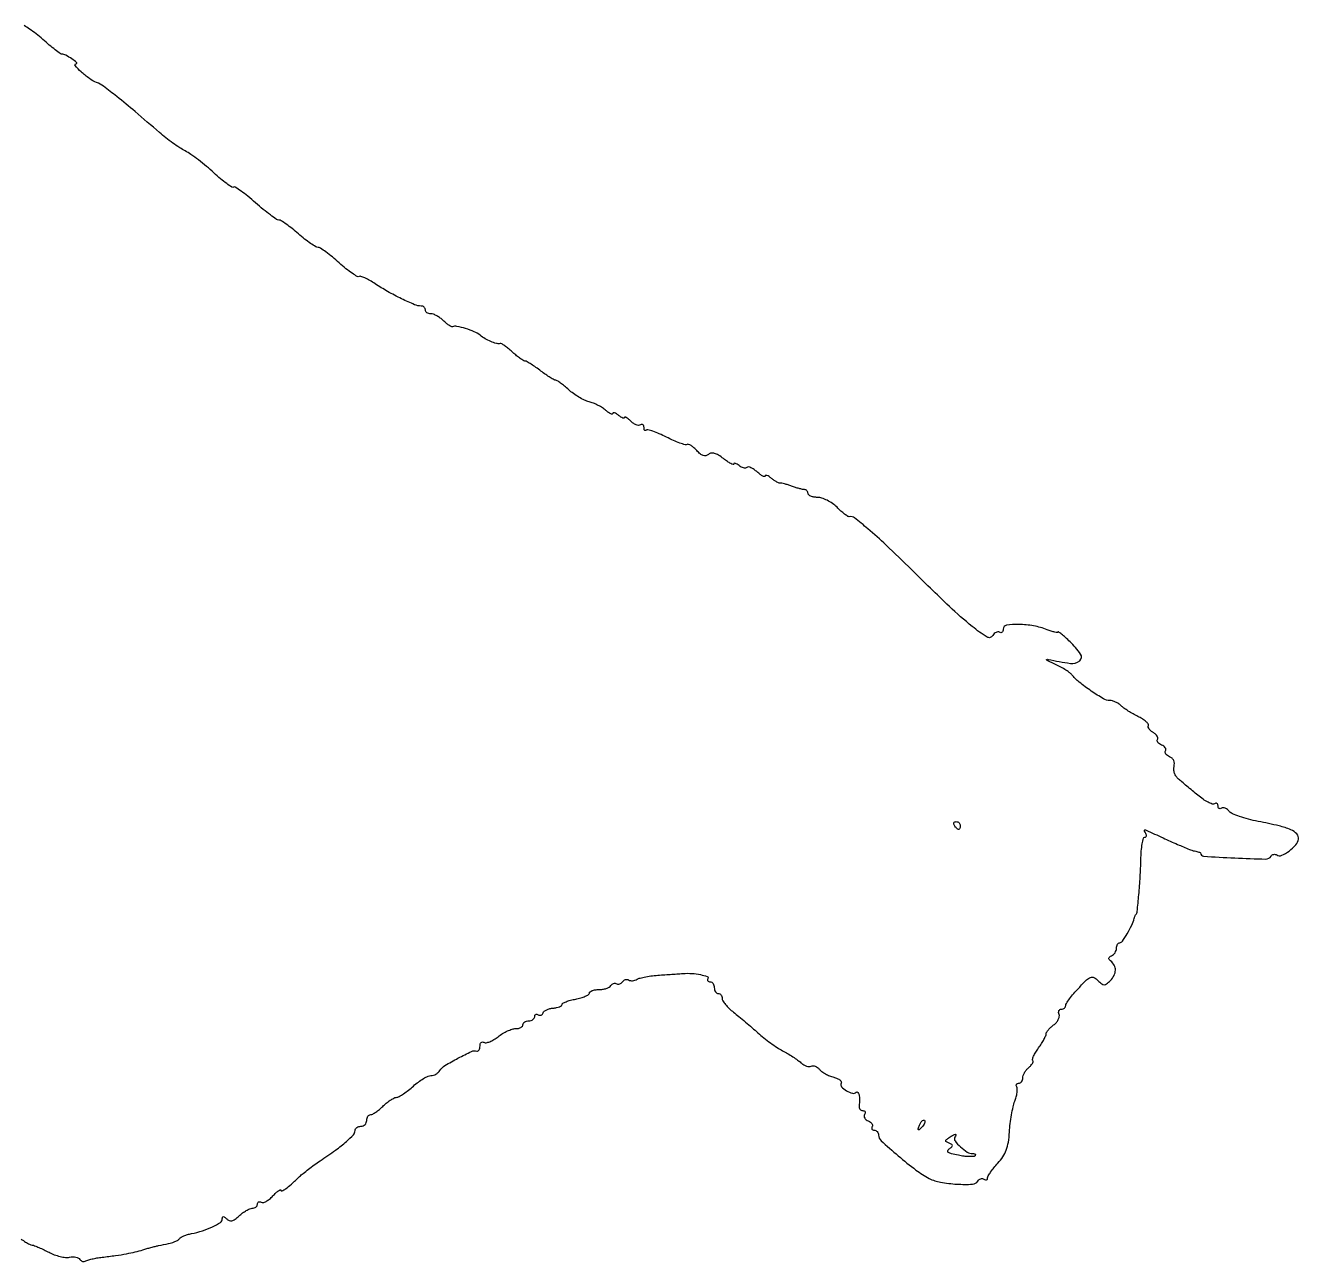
# Model space of a CAD drawing. Extents: x 1 to 653, y 0 to 482.
# Drawn here: x 326.6 to 652.6, y 50.4 to 366.8 of the extents above; entities that cross this region are included whole.
import ezdxf

# ---------------------------------------------------------------- set-up
doc = ezdxf.new("R2010")
doc.units = 0

msp = doc.modelspace()

# ---------------------------------------------------------------- linework, layer by layer
msp.add_lwpolyline([(325.498147, 56.091401, 0.017013), (326.628307, 55.367897, 0.016759), (327.635363, 54.81525, 0.074311), (328.274856, 54.603301, -0.048444), (328.939988, 54.420295, -0.01015), (330.060407, 53.965479, -0.010556), (331.343622, 53.381589, -0.009815), (332.632912, 52.730302, 0.033271), (333.986332, 52.124485, 0.029623), (335.461248, 51.676104, 0.030826), (336.838389, 51.433659, 0.075866), (337.861884, 51.473401, -0.045806), (338.707465, 51.557137, -0.052433), (339.515576, 51.478004, -0.059912), (340.171028, 51.259292, -0.14487), (340.54807, 50.922221, 0.093129), (340.841823, 50.600053, 0.096359), (341.229144, 50.411206, 0.099206), (341.649459, 50.384368, 0.10528), (342.037931, 50.523443, -0.069785), (342.581778, 50.762556, -0.013131), (343.637212, 51.030507, -0.013811), (344.896671, 51.278929, -0.012262), (346.218833, 51.46876, 0.005414), (349.687284, 51.918363, 0.010419), (352.453489, 52.366398, 0.012825), (354.729248, 52.844465, 0.019651), (356.670115, 53.385805, -0.00773), (357.634393, 53.679704, -0.005253), (358.740287, 53.985623, -0.005294), (359.8143, 54.258474, -0.010574), (360.670115, 54.447202, 0.005163), (363.264332, 54.989916, 0.02735), (364.662228, 55.37866, 0.05225), (365.515596, 55.770374, 0.099835), (366.073495, 56.273426, -0.108569), (366.450959, 56.602136, -0.027297), (367.191312, 56.955756, -0.026569), (368.102534, 57.27593, -0.024029), (369.073495, 57.510165, 0.02995), (371.928975, 58.234876, 0.034952), (374.52871, 59.268136, 0.034677), (376.501489, 60.391152, 0.251076), (377, 61.32132, -0.084533), (377.070049, 61.73269, -0.329591), (377.270871, 61.869112, -0.161316), (377.604146, 61.743695, -0.026406), (378.123706, 61.276294, 0.11002), (378.770152, 60.865365, 0.149321), (379.456797, 60.830571, 0.096886), (380.265109, 61.210113, 0.029475), (381.312267, 62.076294, -0.028595), (382.199144, 62.812524, -0.029454), (383.155807, 63.434911, -0.030816), (384.044931, 63.871315, -0.098988), (384.688561, 64, 0.079282), (385.189513, 64.079935, 0.090961), (385.614765, 64.311086, 0.100771), (385.899069, 64.655121, 0.123055), (386, 65.059017, -0.100281), (386.072697, 65.417837, -0.177038), (386.276239, 65.636223, -0.168257), (386.58138, 65.678207, -0.089466), (386.940387, 65.536843, 0.209475), (387.443983, 65.465569, 0.056363), (388.209546, 65.77578, 0.047015), (389.082901, 66.362507, 0.033827), (389.940387, 67.166388, -0.015454), (390.731695, 67.964799, -0.033761), (391.394989, 68.513873, -0.062853), (391.841856, 68.757085, -0.528159), (392, 68.649135, 0.543805), (392.30172, 68.453758, 0.051734), (393.222943, 68.9872, 0.02621), (394.698039, 70.181673, 0.008036), (396.798007, 72.134632, -0.02076), (397.691716, 72.924342, -0.007221), (399.04143, 73.988704, -0.007158), (400.563069, 75.119228, -0.008279), (402.045161, 76.150926, 0.008606), (406.012283, 78.916326, 0.021747), (408.770249, 81.098923, 0.02509), (410.574361, 82.824389, 0.191674), (411, 83.89392, -0.134566), (411.115612, 84.315715, -0.100427), (411.440625, 84.675089, -0.087106), (411.92679, 84.916932, -0.072082), (412.5, 85, 0.099038), (413.072457, 85.114514, 0.097945), (413.559375, 85.440625, 0.097945), (413.885486, 85.927543, 0.099038), (414, 86.5, -0.064853), (414.074694, 87.073457, -0.082425), (414.29375, 87.559375, -0.098894), (414.618646, 87.884432, -0.148195), (415, 88, 0.123703), (415.517546, 88.130034, 0.025846), (416.324213, 88.617963, 0.025646), (417.224942, 89.298383, 0.021794), (418.103704, 90.103704, -0.024766), (419.00909, 90.923583, -0.024918), (419.98932, 91.648135, -0.025687), (420.904279, 92.190813, -0.084765), (421.568682, 92.407201, 0.09095), (422.280987, 92.648902, 0.018731), (423.419076, 93.340403, 0.019125), (424.69782, 94.256577, 0.016973), (425.95632, 95.303497, -0.02185), (427.222007, 96.335684, -0.024792), (428.522261, 97.207902, -0.025082), (429.686985, 97.830852, -0.110695), (430.441652, 98, 0.074362), (431.058978, 98.092321, 0.05219), (431.706957, 98.367187, 0.052021), (432.286485, 98.771729, 0.072198), (432.70031, 99.25, -0.113968), (434.01589, 100.537737, -0.015771), (437.364136, 102.437995, -0.01277), (440.849152, 104.160874, -0.185852), (442.195887, 104.25, 0.204061), (442.501319, 104.281005, 0.129765), (442.763792, 104.531399, 0.087372), (442.941266, 104.980217, 0.050607), (443, 105.559017, -0.066895), (443.074062, 106.110109, -0.14005), (443.296586, 106.476772, -0.190943), (443.626277, 106.60453, -0.137334), (444.009656, 106.494032, 0.188472), (444.573658, 106.390817, 0.046498), (445.493879, 106.65992, 0.041092), (446.565404, 107.190227, 0.031214), (447.644515, 107.935015, -0.030605), (448.786621, 108.725336, -0.028283), (450.046449, 109.393411, -0.029432), (451.236962, 109.858164, -0.078496), (452.134859, 110, 0.051646), (452.848502, 110.07391, 0.071559), (453.452115, 110.29375, 0.09158), (453.857784, 110.618324, 0.180252), (454, 111, -0.148195), (454.115568, 111.381354, -0.098894), (454.440625, 111.70625, -0.082425), (454.926543, 111.925306, -0.064853), (455.5, 112, 0.06887), (456.073318, 112.079345, 0.085131), (456.559375, 112.311086, 0.099915), (456.884374, 112.655173, 0.140337), (457, 113.059017, -0.096615), (457.070312, 113.419494, -0.174358), (457.268661, 113.640906, -0.171257), (457.565579, 113.687549, -0.092807), (457.91459, 113.552786, 0.10553), (458.290351, 113.418472, 0.125518), (458.663396, 113.462213, 0.122915), (458.975542, 113.680867, 0.098665), (459.179401, 114.038202, -0.147443), (459.472406, 114.453412, -0.055782), (460.083331, 114.829692, -0.049041), (460.883702, 115.115147, -0.042376), (461.764811, 115.257237, 0.031229), (462.620954, 115.375812, 0.046701), (463.343413, 115.594077, 0.057822), (463.846688, 115.870487, 0.242872), (464, 116.167491, -0.275192), (464.194006, 116.493289, -0.02913), (465.028125, 116.884323, -0.029457), (466.158841, 117.260583, -0.019226), (467.5, 117.565978, 0.023055), (468.840903, 117.882132, 0.034546), (469.971875, 118.290763, 0.037322), (470.788462, 118.726727, 0.256887), (471, 119.111291, -0.241321), (471.174697, 119.452171, -0.068723), (471.717039, 119.738942, -0.052736), (472.506037, 119.935192, -0.034617), (473.440983, 120, 0.038227), (474.421397, 120.075066, 0.041761), (475.349436, 120.298542, 0.045839), (476.099109, 120.625614, 0.129267), (476.510081, 121.016312, -0.08344), (476.815187, 121.364134, -0.092847), (477.206842, 121.577624, -0.100558), (477.623007, 121.625047, -0.117181), (478, 121.5, 0.11907), (478.377779, 121.376253, 0.100657), (478.796119, 121.427168, 0.092249), (479.191085, 121.645885, 0.082063), (479.5, 122, -0.088941), (479.814355, 122.350569, -0.094986), (480.224179, 122.560288, -0.099917), (480.665018, 122.597587, -0.110145), (481.069098, 122.457295, 0.101292), (481.516236, 122.293225, 0.059115), (482.089139, 122.275063, 0.055593), (482.693054, 122.395894, 0.061335), (483.234355, 122.644839, -0.078318), (483.982197, 122.958606, -0.014837), (485.432589, 123.269668, -0.015516), (487.165042, 123.532506, -0.01369), (488.984355, 123.700648, 0.00036), (490.823169, 123.821265, 0.00039), (492.614154, 123.941445, 0.000367), (494.149806, 124.046827, 0.001891), (495, 124.109028, -0.035047), (497.262892, 124.124295, -0.03532), (499.499762, 123.822908, -0.038208), (501.1805, 123.337931, -0.472942), (501.36889, 122.787859, 0.113464), (501.266965, 122.487957, 0.184477), (501.336086, 122.231434, 0.157624), (501.57261, 122.058955, 0.079515), (501.940983, 122, -0.140337), (502.344827, 121.884374, -0.099915), (502.688914, 121.559375, -0.085131), (502.920655, 121.073318, -0.06887), (503, 120.5, 0.064853), (503.074694, 119.926543, 0.082425), (503.29375, 119.440625, 0.098894), (503.618646, 119.115568, 0.148195), (504, 119, -0.123896), (504.3821, 118.903843, -0.099975), (504.708916, 118.632812, -0.089969), (504.930175, 118.227508, -0.078406), (505.009074, 117.75, 0.141242), (505.195069, 117.121881, 0.030079), (505.872118, 116.19066, 0.029217), (506.817316, 115.170367, 0.024182), (507.934352, 114.196928, -0.00578), (509.288955, 113.10147, -0.002927), (510.970557, 111.692443, -0.002906), (512.689883, 110.217329, -0.00433), (514.175277, 108.905124, 0.015511), (515.667345, 107.64528, 0.011186), (517.404613, 106.330565, 0.011316), (519.114251, 105.15385, 0.023943), (520.5, 104.337608, -0.013083), (521.772174, 103.625002, -0.010263), (523.114302, 102.788612, -0.010404), (524.331082, 101.958626, -0.024961), (525.186987, 101.28145, 0.044633), (525.902664, 100.759589, 0.053842), (526.657397, 100.410472, 0.062875), (527.338058, 100.272429, 0.158324), (527.82368, 100.391028, -0.148143), (528.273506, 100.510416, -0.082751), (528.833493, 100.396992, -0.070082), (529.415586, 100.075275, -0.058374), (529.927711, 99.587103, 0.063708), (530.547485, 99.008764, 0.029749), (531.477293, 98.420489, 0.028883), (532.540157, 97.911155, 0.035821), (533.581916, 97.568796, -0.038583), (534.498992, 97.261798, -0.069004), (535.18034, 96.855274, -0.108415), (535.530999, 96.420821, -0.259783), (535.51289, 96.020856, 0.33357), (535.592965, 95.137024, 0.07389), (536.842324, 94.107974, 0.06897), (538.397007, 93.443745, 0.269088), (539.368517, 93.70185, -0.433105), (539.768572, 93.689031, -0.130623), (540.072847, 93.077286, -0.054613), (540.189377, 91.823332, -0.028177), (540.074646, 90.25, 0.087697), (540.096524, 89.772792, 0.106473), (540.283971, 89.367188, 0.115302), (540.607394, 89.096893, 0.117172), (541.01518, 89, -0.104129), (541.387057, 88.921705, -0.17955), (541.611241, 88.704175, -0.165113), (541.64992, 88.377556, -0.086257), (541.495635, 87.992937, 0.148363), (541.381589, 87.56249, 0.123645), (541.513622, 87.106118, 0.099962), (541.88198, 86.691952, 0.069662), (542.430874, 86.388152, -0.061252), (542.985664, 86.093118, -0.092131), (543.368432, 85.703042, -0.120855), (543.522492, 85.283155, -0.167719), (543.435239, 84.895215, 0.095482), (543.305453, 84.553712, 0.17347), (543.355576, 84.262969, 0.172183), (543.579271, 84.068535, 0.093902), (543.940983, 84, -0.11585), (544.348749, 83.904235, -0.096396), (544.703177, 83.632813, -0.089365), (544.949944, 83.227421, -0.082617), (545.048555, 82.75, 0.200906), (545.715971, 81.315069, 0.008132), (550.101333, 77.448255, 0.014816), (554.639771, 73.802538, 0.042647), (558.054122, 71.652978, 0.075248), (560.95488, 70.670979, 0.030432), (565.11479, 70.188934, 0.024354), (569.103884, 70.165713, 0.248521), (570.484317, 70.974624, -0.086719), (570.804593, 71.334981, -0.09417), (571.219572, 71.552833, -0.10022), (571.663796, 71.595551, -0.112893), (572.069098, 71.457295, 0.074908), (572.425142, 71.305065, 0.151767), (572.726548, 71.319161, 0.187395), (572.925932, 71.493493, 0.121046), (573, 71.79496, -0.136761), (573.142207, 72.305146, -0.017091), (573.776016, 73.277098, -0.019093), (574.630117, 74.400125, -0.014756), (575.641757, 75.558458, 0.042294), (576.924571, 77.201584, 0.055803), (577.77912, 78.897119, 0.049165), (578.306405, 80.902621, 0.024509), (578.594534, 83.515174, -0.014957), (578.790932, 85.673482, -0.012732), (579.123915, 87.936071, -0.01292), (579.532816, 89.980317, -0.03503), (579.959931, 91.39461, 0.026519), (580.321912, 92.523494, 0.031437), (580.538272, 93.622298, 0.032982), (580.599365, 94.551891, 0.139204), (580.448137, 95.083916, -0.092607), (580.312991, 95.433506, -0.171085), (580.359365, 95.7309, -0.17452), (580.580601, 95.929551, -0.096826), (580.940983, 96, 0.129192), (581.344847, 96.106123, 0.100706), (581.688914, 96.404657, 0.088925), (581.920283, 96.851233, 0.075301), (582, 97.377555, -0.087648), (582.109356, 97.996599, -0.043397), (582.447724, 98.722031, -0.041292), (582.94098, 99.434255, -0.047491), (583.524166, 100.020056, 0.033509), (584.072189, 100.54063, 0.053723), (584.455313, 101.058719, 0.07306), (584.632721, 101.498365, 0.261497), (584.553711, 101.779622, -0.280536), (584.469646, 102.125557, -0.029074), (584.783206, 102.941828, -0.029411), (585.310309, 103.945229, -0.019072), (586.029545, 105.041492, 0.013731), (586.784025, 106.165128, 0.016985), (587.421179, 107.252855, 0.015446), (587.890949, 108.189153, 0.108964), (588, 108.683611, -0.141893), (588.123703, 109.110738, -0.034918), (588.560785, 109.705679, -0.032946), (589.178318, 110.343434, -0.027786), (589.909055, 110.934451, 0.055687), (590.600745, 111.560696, 0.062722), (591.105738, 112.301261, 0.071991), (591.357908, 113.038766, 0.138917), (591.302067, 113.65521, -0.07374), (591.187542, 114.169298, -0.122104), (591.262788, 114.604968, -0.152485), (591.513349, 114.892574, -0.138752), (591.893011, 115, 0.082521), (592.315794, 115.070255, 0.092451), (592.674822, 115.272834, 0.100627), (592.914892, 115.574536, 0.118436), (593, 115.928798, -0.147929), (593.162443, 116.465841, -0.013469), (593.97763, 117.621351, -0.01652), (595.053384, 118.967077, -0.012183), (596.328101, 120.386411, -0.010419), (598.357349, 122.450146, -0.100344), (599.386339, 123.114011, -0.218061), (600.238608, 123.065848, -0.075027), (601.256673, 122.314756, 0.026813), (602.234998, 121.436085, 0.170285), (602.855383, 121.216045, 0.171575), (603.474685, 121.432564, 0.027313), (604.446429, 122.303571, 0.077059), (605.390192, 123.593669, 0.11731), (605.724381, 124.934757, 0.126155), (605.411246, 126.212575, 0.097563), (604.5, 127.326131, -0.073383), (604.151185, 127.712921, -0.195605), (604.078378, 128.070279, -0.186132), (604.275562, 128.389453, -0.066066), (604.75, 128.659464, 0.087504), (605.227913, 128.959109, 0.065096), (605.632812, 129.433822, 0.064268), (605.906642, 130.00385, 0.080037), (606, 130.583333, -0.057329), (606.062333, 131.125185, -0.076619), (606.246599, 131.583854, -0.095587), (606.519245, 131.891264, -0.165143), (606.839485, 132, 0.247879), (607.512413, 132.35545, 0.01567), (608.754564, 134.303954, 0.02333), (609.896973, 136.448122, 0.04674), (610.553641, 138.25, -0.01816), (610.645588, 138.555464, -0.018217), (610.759374, 138.853125, -0.018377), (610.877372, 139.104874, -0.066331), (610.978269, 139.25, 0.160595), (611.313942, 139.998601, 0.003078), (611.730494, 144.284131, 0.007965), (612.073741, 148.863862, 0.009119), (612.252104, 153.25, -0.014183), (612.36411, 155.45431, -0.023159), (612.598237, 157.310937, -0.019473), (612.901667, 158.729727, -0.34285), (613.249493, 159, 0.169181), (613.520186, 159.094291, 0.18993), (613.6578, 159.331859, 0.120588), (613.624737, 159.696695, 0.055853), (613.419821, 160.129732, -0.03697), (613.206642, 160.539543, -0.169015), (613.18791, 160.803316, -0.351018), (613.328906, 160.906478, -0.100494), (613.610804, 160.836353, 0.003478), (617.914671, 158.825012, 0.005471), (621.64135, 157.164013, 0.004714), (624.657977, 155.89249, 0.044356), (626, 155.476141, -0.009134), (626.575015, 155.341239, -0.014666), (627.059375, 155.202988, -0.008438), (627.449176, 155.071974, -0.317484), (627.5, 155, 0.394785), (628.312669, 154.131161, 0.005313), (636.27854, 153.683335, 0.005929), (644.211468, 153.416084, 0.265765), (645.608096, 154.174903, -0.107515), (645.881533, 154.458148, -0.099561), (646.255417, 154.611984, -0.095741), (646.672324, 154.612389, -0.091163), (647.067344, 154.458379, 0.246935), (648.307986, 154.372151, 0.054902), (650.210095, 155.472582, 0.054407), (651.919515, 157.042503, 0.144359), (652.607806, 158.533571, 0.232031), (652.192742, 159.82814, 0.098471), (650.657759, 160.896924, 0.045336), (647.655956, 161.896052, 0.009615), (642.260973, 163.054243, -0.01612), (639.789812, 163.618474, -0.019747), (637.524404, 164.309839, -0.018586), (635.692744, 165.026312, -0.117547), (634.897667, 165.623304, 0.055913), (634.401775, 166.100667, 0.068399), (633.843178, 166.419066, 0.081585), (633.310018, 166.537549, 0.15355), (632.886693, 166.429973, -0.104014), (632.548796, 166.308048, -0.179479), (632.260466, 166.371365, -0.165207), (632.067081, 166.614462, -0.086348), (632, 167, 0.090015), (631.930349, 167.38375, 0.168768), (631.731122, 167.623436, 0.176601), (631.433667, 167.681672, 0.099656), (631.084672, 167.55233, -0.228862), (630.533114, 167.494983, -0.032741), (629.46264, 167.962579, -0.031763), (628.187053, 168.728586, -0.022127), (626.848215, 169.743313, -0.000081), (625.456456, 170.898916, -0.000074), (624.021046, 172.091512, -0.000074), (622.738176, 173.158009, -0.000239), (621.887521, 173.866088, -0.073849), (621.296519, 174.528208, -0.060066), (620.872838, 175.380593, -0.061491), (620.671807, 176.286065, -0.088083), (620.737431, 177.103937, 0.073793), (620.825373, 177.911575, 0.096153), (620.655789, 178.633976, 0.102222), (620.240251, 179.208677, 0.09393), (619.619197, 179.592633, -0.059691), (619.045441, 179.895468, -0.090526), (618.647558, 180.293389, -0.120004), (618.484205, 180.719696, -0.17182), (618.569126, 181.111848, 0.166377), (618.658054, 181.502473, 0.121115), (618.505402, 181.924662, 0.092661), (618.123546, 182.316264, 0.061778), (617.569126, 182.611848, -0.05671), (617.011144, 182.90213, -0.087324), (616.62041, 183.278904, -0.118035), (616.453984, 183.67877, -0.180159), (616.526776, 184.043324, 0.185847), (616.599676, 184.430575, 0.09571), (616.417576, 184.896937, 0.073292), (616.009734, 185.371983, 0.051256), (615.431433, 185.778434, -0.048829), (614.840337, 186.189617, -0.0626), (614.393681, 186.678401, -0.076271), (614.149908, 187.166606, -0.169834), (614.1604, 187.57642, 0.2595), (614.095824, 188.016362, 0.049122), (613.521353, 188.630906, 0.041347), (612.629577, 189.292488, 0.027179), (611.508034, 189.907062, -0.016352), (610.265047, 190.553608, -0.014152), (609.004429, 191.310363, -0.014375), (607.901088, 192.06147, -0.03976), (607.186606, 192.670537, 0.051196), (606.561264, 193.179437, 0.038199), (605.78232, 193.60947, 0.039027), (604.976332, 193.903732, 0.068116), (604.272962, 194, -0.134023), (602.67072, 194.437329, -0.015969), (599.534768, 196.424668, -0.020024), (596.456429, 198.701491, -0.052015), (594.5, 200.640041, 0.0659), (593.890107, 201.211796, 0.01702), (592.765625, 201.960614, 0.017018), (591.413248, 202.733888, 0.016589), (590, 203.420423, -0.008668), (588.75791, 203.99968, -0.045715), (588.115625, 204.389129, -0.635686), (588.143031, 204.525632, -0.115936), (588.5, 204.52896, 0.022587), (594.193395, 203.514387, 0.204653), (596.57278, 204.179429, 0.395542), (596.817085, 205.898065, 0.049029), (594.118077, 209.037594, 0.007624), (592.921493, 210.146705, 0.014305), (591.915935, 210.99992, 0.011257), (591.130743, 211.599929, 0.613374), (591, 211.533449, -0.445795), (590.853377, 211.40168, -0.026463), (590.192188, 211.508058, -0.02585), (589.304903, 211.748018, -0.014374), (588.25, 212.126596, 0.048674), (584.775664, 213.110758, 0.041098), (580.971289, 213.479461, 0.041787), (577.834976, 213.26252, 0.370197), (577, 212.289326, -0.069336), (576.930896, 211.793389, -0.143831), (576.724304, 211.465768, -0.190129), (576.418022, 211.355103, -0.131888), (576.06146, 211.462015, 0.149251), (575.640861, 211.572671, 0.103244), (575.16025, 211.452604, 0.085395), (574.691798, 211.117501, 0.065672), (574.31146, 210.615438, -0.42641), (572.844917, 210.244858, -0.030778), (569.06067, 212.947361, -0.019875), (563.20387, 218.099083, -0.004282), (553.503949, 227.5, 0.004686), (546.994588, 233.798509, 0.013756), (542.355371, 237.967415, 0.012562), (538.923343, 240.739471, 0.213763), (537.544532, 241.066836, -0.19965), (537.194981, 241.139894, -0.014693), (536.386803, 241.728582, -0.018648), (535.441189, 242.518965, -0.012973), (534.431818, 243.477273, 0.042772), (533.285403, 244.4427, 0.036341), (531.929119, 245.258949, 0.03791), (530.575982, 245.820435, 0.079554), (529.454545, 246, -0.038858), (528.514637, 246.073157, -0.057945), (527.721023, 246.29375, -0.076181), (527.180176, 246.617174, -0.223562), (527, 247, 0.092371), (526.928869, 247.381743, 0.096126), (526.725373, 247.70625, 0.099347), (526.421804, 247.923422, 0.106131), (526.0651, 248, -0.053791), (525.559364, 248.054566, -0.012383), (524.724766, 248.258559, -0.012656), (523.770005, 248.543259, -0.012054), (522.8151, 248.880199, 0.012385), (521.884979, 249.207704, 0.015416), (521.004896, 249.463594, 0.01372), (520.262022, 249.633375, 0.103421), (519.903695, 249.630199, -0.155037), (519.574124, 249.660824, -0.026051), (518.996781, 249.941402, -0.026368), (518.330555, 250.356485, -0.020706), (517.653695, 250.872445, 0.026432), (517.018305, 251.345394, 0.060482), (516.485773, 251.613363, 0.133083), (516.144257, 251.641009, 0.361339), (516, 251.467457, -0.449185), (515.835559, 251.321345, -0.090145), (515.410699, 251.451706, -0.044429), (514.764608, 251.86248, -0.020115), (513.993869, 252.505548, 0.032247), (513.177941, 253.153423, 0.048528), (512.385555, 253.596278, 0.061126), (511.725967, 253.79351, 0.24309), (511.335878, 253.669212, -0.173229), (510.986143, 253.50356, -0.081918), (510.481287, 253.536005, -0.066124), (509.903677, 253.753225, -0.050283), (509.342009, 254.131121, 0.029202), (508.826328, 254.510548, 0.06848), (508.394215, 254.713556, 0.153848), (508.11911, 254.712773, 0.326582), (508, 254.549865, -0.506432), (507.823794, 254.420514, -0.04451), (507.224098, 254.669328, -0.030754), (506.372703, 255.184011, -0.015325), (505.358632, 255.93254, 0.027746), (504.087392, 256.823, 0.070839), (503.05998, 257.274583, 0.106377), (502.21692, 257.325834, 0.136204), (501.510424, 257.008651, -0.116697), (500.856494, 256.684352, -0.136312), (500.166069, 256.714001, -0.09473), (499.401762, 257.134296, -0.035907), (498.518145, 257.97995, 0.028348), (497.783759, 258.704348, 0.041153), (497.053643, 259.24751, 0.047839), (496.424201, 259.560737, 0.234069), (496.039818, 259.524609, -0.213898), (495.559185, 259.460731, -0.01398), (494.193406, 259.909204, -0.018332), (492.547498, 260.57021, -0.012525), (490.727152, 261.43521, 0.013454), (488.916633, 262.29142, 0.020645), (487.301787, 262.924363, 0.016107), (485.980196, 263.333256, 0.269569), (485.553686, 263.220353, -0.165484), (485.344673, 263.117473, -0.258282), (485.162645, 263.189357, -0.129081), (485.038159, 263.459063, -0.043949), (485, 263.89235, 0.080355), (484.93111, 264.318241, 0.158625), (484.729932, 264.591078, 0.183898), (484.430637, 264.669761, 0.112196), (484.08062, 264.549826, -0.169581), (483.613782, 264.446604, -0.066704), (482.967, 264.612836, -0.05587), (482.253335, 264.999387, -0.044372), (481.58062, 265.562237, 0.020699), (480.97311, 266.121428, 0.047876), (480.464307, 266.474725, 0.108093), (480.136298, 266.574721, 0.43801), (480, 266.448984, -0.367029), (479.869644, 266.295323, -0.129665), (479.559375, 266.324622, -0.059248), (479.076326, 266.570237, -0.025998), (478.5, 267, 0.029225), (477.923608, 267.424056, 0.068547), (477.440625, 267.650832, 0.154009), (477.133145, 267.649751, 0.326309), (477, 267.467457, -0.402677), (476.848811, 267.310168, -0.117577), (476.485937, 267.381662, -0.053081), (475.922484, 267.715344, -0.023188), (475.25, 268.267101, 0.041719), (474.393783, 268.918111, 0.023223), (473.255738, 269.570097, 0.023022), (472.034713, 270.12681, 0.034328), (470.918469, 270.488214, -0.048915), (469.741923, 270.90737, -0.023484), (468.32422, 271.658015, -0.023025), (466.906108, 272.587021, -0.030428), (465.712113, 273.566125, 0.012312), (464.655771, 274.498319, 0.016606), (463.652925, 275.285049, 0.013659), (462.791897, 275.880059, 0.145355), (462.388035, 276, -0.129233), (461.968091, 276.110385, -0.010616), (460.98521, 276.693311, -0.013669), (459.830599, 277.456197, -0.010097), (458.594391, 278.360207, 0.010518), (457.336339, 279.278566, 0.012666), (456.115227, 280.085954, 0.011367), (455.060723, 280.712532, 0.079085), (454.5, 280.920756, -0.08947), (453.972719, 281.129032, -0.016938), (453.109147, 281.705398, -0.017602), (452.13504, 282.457663, -0.015349), (451.169436, 283.310549, 0.015924), (450.227969, 284.140191, 0.021815), (449.326828, 284.820811, 0.019359), (448.553646, 285.310461, 0.178633), (448.169436, 285.377319, -0.109284), (447.188125, 285.413108, -0.034613), (445.790724, 285.881402, -0.033693), (444.30651, 286.616595, -0.038271), (443, 287.517691, 0.068975), (441.548173, 288.392997, 0.026173), (439.322509, 289.211698, 0.023075), (437.103279, 289.787847, 0.139479), (435.928571, 289.706306, -0.207598), (435.605488, 289.726658, -0.028643), (435.010937, 290.074665, -0.028913), (434.319096, 290.59478, -0.020739), (433.607143, 291.25, 0.036427), (432.832065, 291.919681, 0.034133), (431.951563, 292.485937, 0.035974), (431.09953, 292.878099, 0.090103), (430.428571, 293, -0.068255), (429.882535, 293.074889, -0.084734), (429.419643, 293.29375, -0.099788), (429.110117, 293.618661, -0.141492), (429, 294, 0.109094), (428.915757, 294.381509, 0.099783), (428.677207, 294.70625, 0.095291), (428.320663, 294.924024, 0.089817), (427.901129, 295, -0.100605), (426.259147, 295.333761, -0.012542), (422.928213, 296.845918, -0.015536), (419.323621, 298.733088, -0.019808), (416.131452, 300.703369, 0.017691), (414.788772, 301.53997, 0.025491), (413.541521, 302.174898, 0.023478), (412.505175, 302.580384, 0.223509), (412.04497, 302.527793, -0.28141), (411.5705, 302.525447, -0.015114), (410.253216, 303.377075, -0.019986), (408.681642, 304.557239, -0.012874), (406.953543, 306.042043, 0.011094), (405.201737, 307.558087, 0.015211), (403.556046, 308.83735, 0.011896), (402.147714, 309.814464, 0.146732), (401.529096, 310, -0.13863), (400.918965, 310.172479, -0.013352), (399.61507, 311.02249, -0.016176), (398.093574, 312.147671, -0.012088), (396.489071, 313.480816, 0.011131), (394.888267, 314.816077, 0.014988), (393.37804, 315.947487, 0.012016), (392.085249, 316.811138, 0.134942), (391.5, 316.99004, -0.144362), (390.893429, 317.187787, -0.008856), (389.329007, 318.303694, -0.012581), (387.496601, 319.733103, -0.008949), (385.513641, 321.422163, 0.010291), (383.555454, 323.081078, 0.016201), (381.801169, 324.414332, 0.010327), (380.322125, 325.419307, 0.290193), (379.877561, 325.424329, -0.290766), (379.443056, 325.429696, -0.012702), (378.136795, 326.33044, -0.018175), (376.583494, 327.549544, -0.011584), (374.86392, 329.07284, 0.0129), (372.973173, 330.738911, 0.011054), (370.900652, 332.3958, 0.011195), (368.950369, 333.817524, 0.031041), (367.5, 334.697724, -0.023521), (366.097968, 335.520017, -0.010533), (364.331677, 336.724601, -0.0104), (362.51436, 338.078799, -0.013906), (360.926985, 339.386274, 0.003074), (354.650571, 344.788353, 0.007853), (350.018002, 348.602575, 0.008356), (346.574553, 351.255253, 0.067083), (344.828386, 352.222209, -0.062678), (342.973954, 353.227959, -0.029447), (340.851282, 354.948066, -0.034958), (339.338641, 356.536345, -0.62331), (339.561439, 357.030409, 0.677844), (339.672927, 357.338693, 0.034562), (338.496989, 358.246276, 0.024043), (336.914836, 359.194948, 0.112652), (335.897846, 359.473888, -0.149883), (335.514268, 359.609957, -0.005023), (334.215886, 360.593892, -0.009115), (332.700543, 361.811196, -0.00618), (331.017603, 363.25, 0.012459), (329.294358, 364.686207, 0.016577), (327.655036, 365.898438, 0.013877), (326.248613, 366.811512, 0.137882)], format="xyb")
for points in [[(566, 162, -0.042167), (565.967655, 161.617151, -0.061769), (565.870461, 161.29375, -0.081139), (565.727648, 161.07446, -0.210953), (565.559017, 161, -0.151918), (565.34829, 161.065539, -0.038439), (565.066025, 161.29375, -0.035638), (564.768994, 161.617226, -0.029505), (564.5, 162, -0.082592), (564.343488, 162.3821, -0.161196), (564.3746, 162.70625, -0.182303), (564.586039, 162.921712, -0.108972), (564.940983, 163, -0.093332), (565.345238, 162.923877, -0.09642), (565.688914, 162.70625, -0.099167), (565.918938, 162.381556, -0.105053)], [(556.124088, 84.733333, -0.011214), (555.463552, 84.106486, -0.400052), (555.270328, 84.111181, -0.286372), (555.21821, 84.336218, -0.008399), (555.564293, 85.293128, -0.036269), (555.866277, 85.940734, -0.070189), (556.210949, 86.395085, -0.120343), (556.538684, 86.59249, -0.278911), (556.806872, 86.526461, -0.20742), (556.927901, 86.220211, -0.082976), (556.837219, 85.768815, -0.063152), (556.558688, 85.246577, -0.043285)], [(564.610244, 82.178379, 0.311579), (564.657845, 81.236903, 0.043851), (566.044966, 79.724611, 0.045069), (567.781669, 78.402112, 0.141112), (569.178098, 78, -0.048117), (569.583225, 77.960922, -0.14356), (569.828166, 77.834183, -0.260521), (569.88509, 77.649132, -0.144521), (569.76885, 77.435517, -0.186001), (569.353386, 77.251177, -0.020061), (568.282986, 77.240811, -0.02248), (566.962036, 77.340578, -0.016279), (565.503265, 77.565365, -0.014273), (563.756833, 77.944895, -0.091883), (562.937792, 78.316354, -0.331307), (562.799207, 78.731891, -0.161665), (563.151082, 79.205979, 0.023809), (563.843421, 79.742587, 0.221883), (563.995939, 80.077665, 0.268172), (563.824612, 80.367701, 0.033245), (563.136847, 80.697182, -0.02939), (562.437075, 81.025813, -0.27487), (562.273695, 81.300554, -0.233334), (562.426378, 81.609919, -0.022288), (563.136847, 82.105738, -0.009646), (564.278008, 82.798247, -0.11979), (564.76062, 82.941059, -0.535646), (564.892604, 82.762506, -0.051698)]]:
    msp.add_lwpolyline(points, format="xyb", close=True)

doc.saveas('drawing.dxf')
